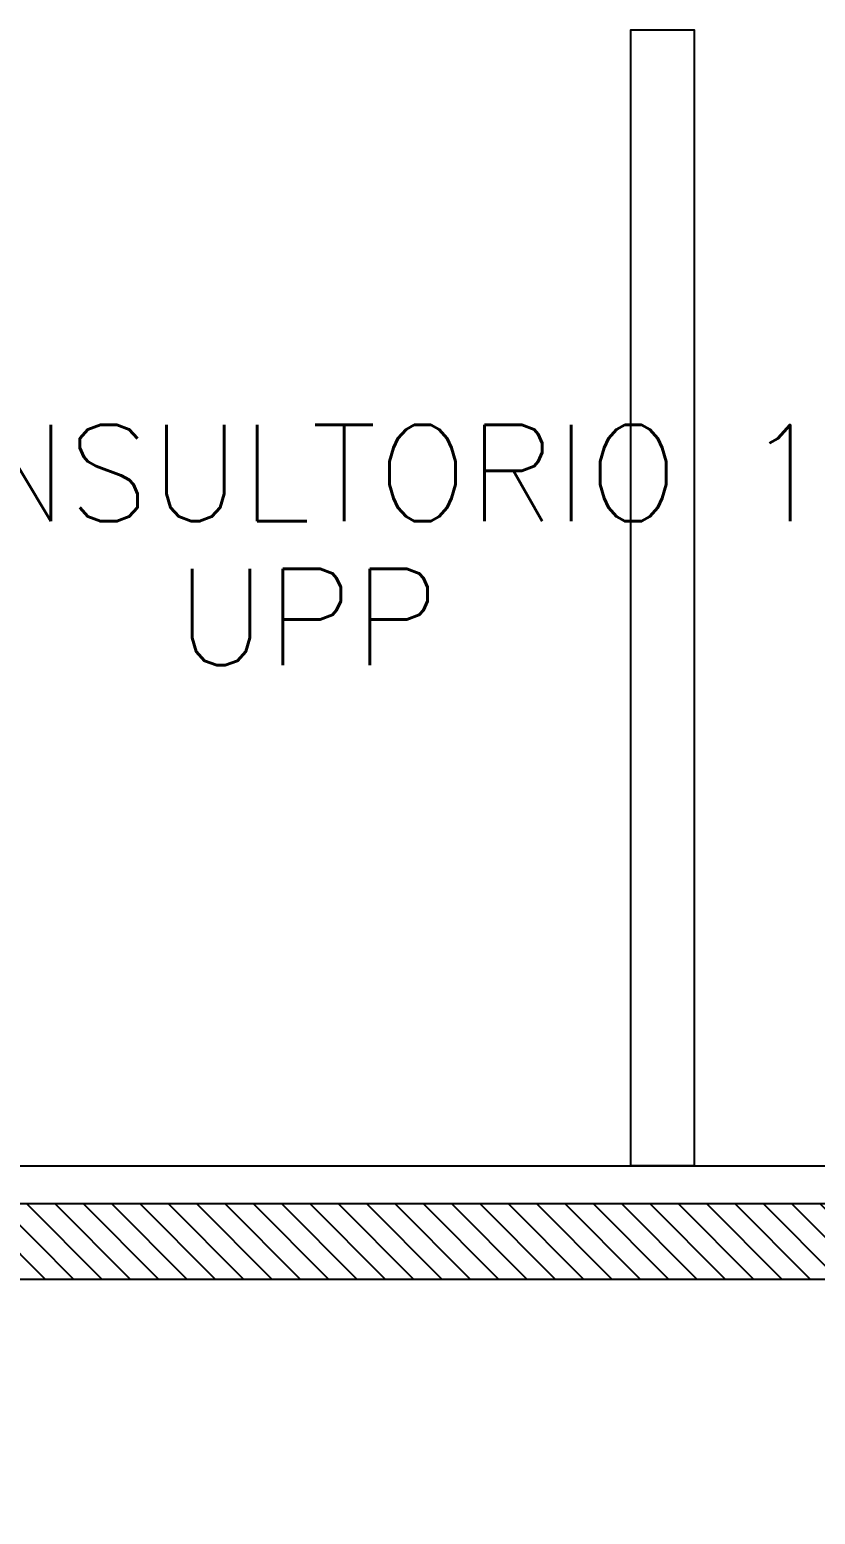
# Model space of a CAD drawing. Header units: millimetres. Extents: x 2056 to 4470, y 1400 to 3101.
# Drawn here: x 2179.486 to 2180.731, y 1474.631 to 1476.983 of the extents above; entities that cross this region are included whole.
import ezdxf
from ezdxf.enums import TextEntityAlignment as Align

# ---------------------------------------------------------------- set-up
doc = ezdxf.new("R2010")
doc.units = ezdxf.units.MM
for name, color, linetype in [('A-ANNO-TEXT', 190, 'Continuous'), ('A-PLAN-1', 5, 'Continuous'), ('A-PLAN-2', 4, 'Continuous'), ('A-PLAN-3', 3, 'Continuous'), ('A-PLAN-5', 1, 'Continuous')]:
    doc.layers.add(name, color=color, linetype=linetype)
doc.styles.add('ROMANS', font='romans')

# ---------------------------------------------------------------- blocks, each defined once
blk = doc.blocks.new('placa-cte')
at = {"layer": 'A-PLAN-5'}
h = blk.add_hatch(dxfattribs=at)
h.set_pattern_fill('ANSI31', color=256, scale=0.01, angle=90, style=0)
h.set_pattern_definition([(135, (-989183.659403, -1733165.448907), (-0.02245064030267, -0.02245064030267), [])])
h.paths.add_polyline_path([(0, 0.5), (21.1484, 0.5), (21.1485, -0.0001), (20.6484, -0.0001), (20.6484, 0.3799), (14.4728, 0.3799), (14.4728, 0), (13.9728, 0), (13.9728, 0.3799), (8.4106, 0.3799), (8.4106, 0), (7.9106, 0), (7.9106, 0.3799), (1.9078, 0.3799), (1.9078, 0), (1.4078, 0), (1.4078, 0.3799), (0.1983, 0.3799), (0.1983, 0.0001), (0, 0.0001)])
at = {"layer": 'A-PLAN-1', "elevation": 0.2289}
blk.add_lwpolyline([(0, 0.5), (21.1484, 0.5), (21.1485, -0.0001), (20.6484, -0.0001), (20.6484, 0.3799), (14.4728, 0.3799), (14.4728, 0), (13.9728, 0), (13.9728, 0.3799), (8.4106, 0.3799), (8.4106, 0), (7.9106, 0), (7.9106, 0.3799), (1.9078, 0.3799), (1.9078, 0), (1.4078, 0), (1.4078, 0.3799), (0.1983, 0.3799), (0.1983, 0.0001), (0, 0.0001), (0, 0.5)], close=True, dxfattribs=at)

msp = doc.modelspace()

# ---------------------------------------------------------------- linework, layer by layer
at = {"layer": 'A-PLAN-2'}
msp.add_lwpolyline([(2177.9566, 1475.1831), (2182.6211, 1475.1831)], dxfattribs=at)
at = {"layer": 'A-PLAN-3', "elevation": 0}
msp.add_lwpolyline([(2180.4388, 1475.1831), (2180.4388, 1476.9831), (2180.5388, 1476.9831), (2180.5388, 1475.1831), (2180.4388, 1475.1831)], dxfattribs=at)

# ---------------------------------------------------------------- block references
at = {"color": 4}
msp.add_blockref('placa-cte', (2161.6211, 1474.6231), dxfattribs=at)

# ---------------------------------------------------------------- texts
at = {"layer": 'A-ANNO-TEXT', "style": 'ROMANS'}
for s, p in [('CONSULTORIO 1', (2179.9351, 1476.2806)), ('UPP', (2179.9266, 1476.0524))]:
    msp.add_text(s, height=0.15271, dxfattribs=at).set_placement(p, align=Align.MIDDLE)

doc.saveas('drawing.dxf')
